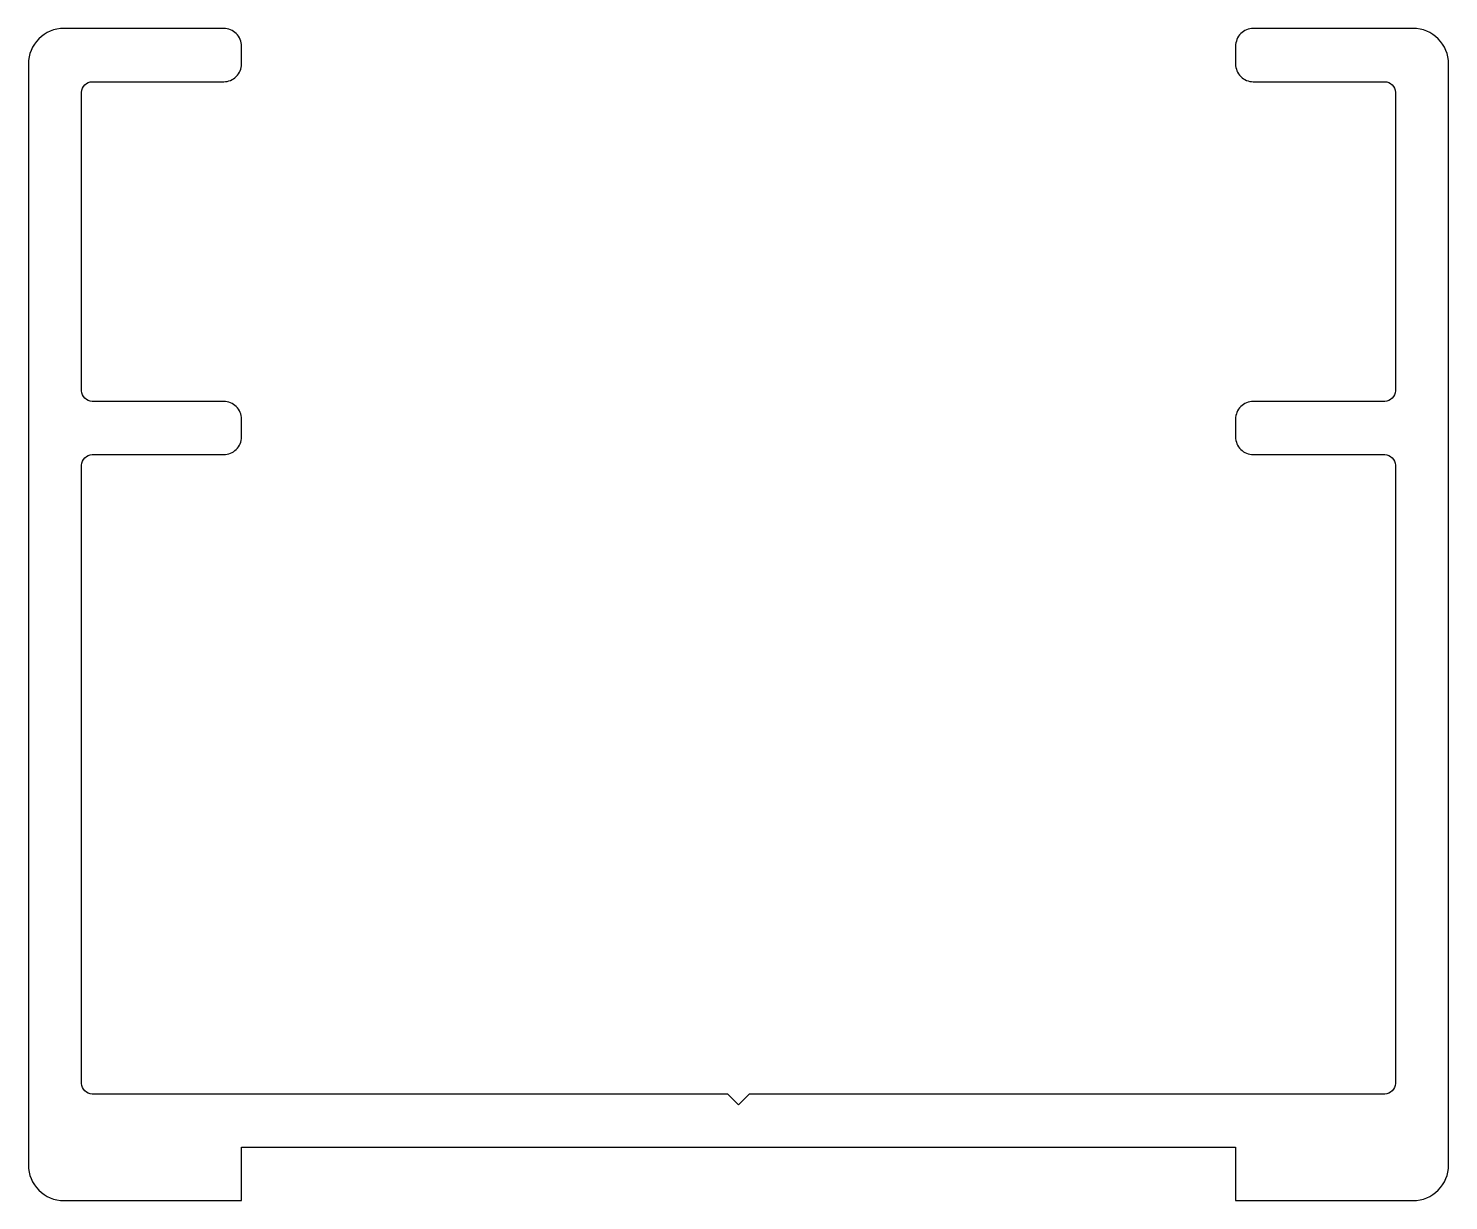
# Model space of a CAD drawing. Extents: x 237.5 to 277.5, y 239.3 to 272.3.
import ezdxf

# ---------------------------------------------------------------- set-up
doc = ezdxf.new("R2010")
doc.units = 0
doc.layers.add('ANA', color=220, linetype='CONTINUOUS')

msp = doc.modelspace()

# ---------------------------------------------------------------- linework, layer by layer
at = {"layer": 'ANA'}
msp.add_lwpolyline([(239.321, 242.295, -0.414214), (239.021, 242.595), (239.021, 259.995, -0.414214), (239.321, 260.295), (243.021, 260.295, 0.414214), (243.521, 260.795), (243.521, 261.295, 0.414214), (243.021, 261.795), (239.321, 261.795, -0.414214), (239.021, 262.095), (239.021, 270.495, -0.414214), (239.321, 270.795), (243.021, 270.795, 0.414214), (243.521, 271.295), (243.521, 271.795, 0.414214), (243.021, 272.295), (238.521, 272.295, 0.414214), (237.521, 271.295), (237.521, 240.295, 0.414214), (238.521, 239.295), (243.521, 239.295), (243.521, 240.795), (271.521, 240.795), (271.521, 239.295), (276.521, 239.295, 0.414214), (277.521, 240.295), (277.521, 271.295, 0.414214), (276.521, 272.295), (272.021, 272.295, 0.414214), (271.521, 271.795), (271.521, 271.295, 0.414214), (272.021, 270.795), (275.721, 270.795, -0.414214), (276.021, 270.495), (276.021, 262.095, -0.414214), (275.721, 261.795), (272.021, 261.795, 0.414214), (271.521, 261.295), (271.521, 260.795, 0.414214), (272.021, 260.295), (275.721, 260.295, -0.414214), (276.021, 259.995), (276.021, 242.595, -0.414214), (275.721, 242.295), (257.821, 242.295), (257.521, 241.995), (257.221, 242.295)], format="xyb", close=True, dxfattribs=at)

doc.saveas('drawing.dxf')
